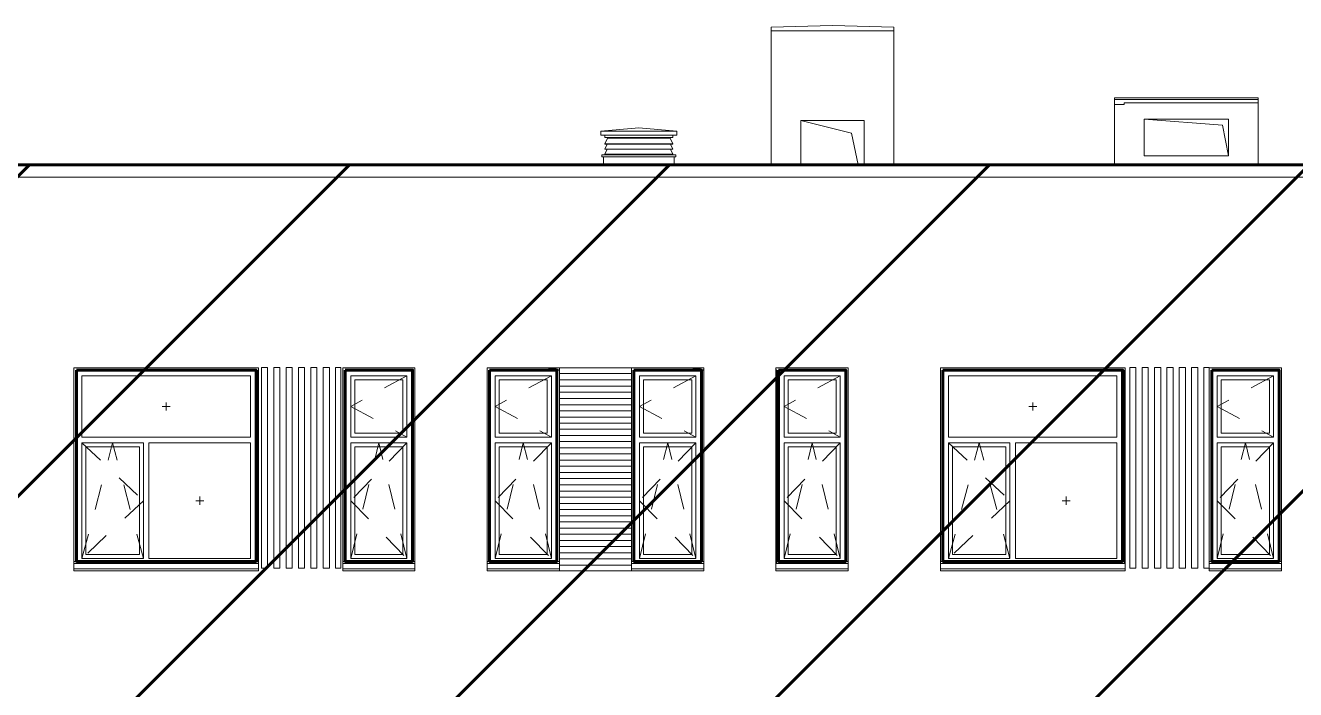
# Model space of a CAD drawing. Header units: millimetres. Extents: x 3914 to 443608, y -156176 to 78197.
# Drawn here: x 141469 to 157300, y 7387 to 15667 of the extents above; entities that cross this region are included whole.
import ezdxf

# ---------------------------------------------------------------- set-up
doc = ezdxf.new("R2010")
doc.units = ezdxf.units.MM
doc.linetypes.add('Штрих', pattern=[635, 317.5, -317.5])
for name, color, linetype, lineweight in [('0) клиннинг', 90, 'Continuous', 60), ('1) Откосы', 102, 'Continuous', 60), ('A-GENM', 7, 'Continuous', 9), ('A-GLAZ-1', 7, 'Continuous', 5), ('A-GLAZ-2', 7, 'Штрих', 5), ('A-ROOF', 7, 'Continuous', 9), ('A-WALL', 7, 'Continuous', 5), ('I-WALL', 7, 'Continuous', 5), ('S-BEAM', 7, 'Continuous', 9)]:
    doc.layers.add(name, color=color, linetype=linetype, lineweight=lineweight)

msp = doc.modelspace()

# ---------------------------------------------------------------- hatches: boundary and pattern name
at = {"layer": '0) клиннинг'}
h = msp.add_hatch(dxfattribs=at)
h.set_pattern_fill('ANSI31', color=256, scale=888)
h.paths.add_polyline_path([(164523.7, 13930), (38834, 13930), (38834, -116.1), (164523.7, -116.1)])

# ---------------------------------------------------------------- linework, layer by layer
msp.add_lwpolyline([(38834, -116.1), (164523.7, -116.1), (164523.7, 13930), (38834, 13930)], close=True, dxfattribs=at)
at = {"layer": '1) Откосы'}
for points in [[(142103.7, 11370), (144343.7, 11370), (144343.7, 8985), (142103.7, 8985)], [(145453.7, 11370), (146293.7, 11370), (146293.7, 8985), (145453.7, 8985)], [(147253.7, 11370), (148093.7, 11370), (148093.7, 8985), (147253.7, 8985)], [(149053.7, 11370), (149893.7, 11370), (149893.7, 8985), (149053.7, 8985)], [(150853.7, 11370), (151693.7, 11370), (151693.7, 8985), (150853.7, 8985)], [(152903.7, 11370), (155143.7, 11370), (155143.7, 8985), (152903.7, 8985)], [(156253.7, 11370), (157093.7, 11370), (157093.7, 8985), (156253.7, 8985)]]:
    msp.add_lwpolyline(points, close=True, dxfattribs=at)
at = {"layer": 'A-GENM'}
for p, q in [((128243.6, 13930), (164583.7, 13930)), ((128250.7, 13775.9), (164576.5, 13775.9)), ((147987.7, 11400), (147987.7, 11395)), ((148108.8, 11375), (148057.7, 11400)), ((149787.7, 11400), (149787.7, 11395)), ((149908.8, 11375), (149857.7, 11400)), ((144367.7, 11370), (144373.7, 11370)), ((144367.7, 8958.8), (144367.7, 11370)), ((147987.7, 11395), (148056.5, 11395)), ((148056.5, 11395), (148107.7, 11370)), ((148107.7, 11370), (148123.7, 11370)), ((148123.7, 11375), (148108.8, 11375)), ((149787.7, 11395), (149856.5, 11395)), ((149856.5, 11395), (149907.7, 11370)), ((149907.7, 11370), (149923.7, 11370)), ((149923.7, 11375), (149908.8, 11375)), ((150829.7, 11375), (150823.7, 11375)), ((150823.7, 11370), (150829.7, 11370)), ((150823.7, 11370), (150829.7, 11370)), ((150829.7, 11370), (150829.7, 11375)), ((150829.7, 11370), (150829.7, 8958.8)), ((155167.7, 11370), (155173.7, 11370)), ((155167.7, 8958.8), (155167.7, 11370))]:
    msp.add_line(p, q, dxfattribs=at)
at = {"layer": 'A-GLAZ-1'}
for p, q in [((151765.7, 14322), (151133.7, 14480)), ((156387, 14423.3), (155413.7, 14500)), ((156463.7, 14040), (156387, 14423.3)), ((151849.1, 13930), (151765.7, 14322)), ((142073.7, 11400), (142073.7, 8902.5)), ((144373.7, 11400), (142073.7, 11400)), ((144373.7, 8902.5), (144373.7, 11400)), ((145423.7, 11400), (145423.7, 8902.5)), ((146323.7, 11400), (145423.7, 11400)), ((146323.7, 8902.5), (146323.7, 11400)), ((147223.7, 11400), (147223.7, 8902.5)), ((148123.7, 11400), (147223.7, 11400)), ((149923.7, 11400), (149023.7, 11400)), ((149923.7, 8902.5), (149923.7, 11400)), ((150823.7, 11400), (150823.7, 8902.5)), ((151723.7, 11400), (150823.7, 11400)), ((151723.7, 8902.5), (151723.7, 11400)), ((152873.7, 11400), (152873.7, 8902.5)), ((155173.7, 11400), (152873.7, 11400)), ((155173.7, 8902.5), (155173.7, 11400)), ((157123.7, 11400), (156224.1, 11400)), ((157123.7, 8902.5), (157123.7, 11400)), ((142103.7, 11370), (142103.7, 8985)), ((144343.7, 11370), (142103.7, 11370)), ((142173.7, 10535), (142173.7, 11300)), ((142173.7, 11300), (144273.7, 11300)), ((144273.7, 11300), (144273.7, 10535)), ((144343.7, 8985), (144343.7, 11370)), ((145453.7, 8985), (145453.7, 11370)), ((145453.7, 11370), (146293.7, 11370)), ((145523.7, 11300), (145523.7, 10535)), ((145523.7, 11300), (146223.7, 11300)), ((145573.7, 11250), (145573.7, 10585)), ((145573.7, 11250), (146173.7, 11250)), ((146173.7, 10585), (146173.7, 11250)), ((146223.7, 10535), (146223.7, 11300)), ((146293.7, 11370), (146293.7, 8985)), ((147253.7, 8985), (147253.7, 11370)), ((147253.7, 11370), (148093.7, 11370)), ((147323.7, 11300), (147323.7, 10535)), ((147323.7, 11300), (148023.7, 11300)), ((147373.7, 11250), (147373.7, 10585)), ((147373.7, 11250), (147973.7, 11250)), ((147973.7, 10585), (147973.7, 11250)), ((148023.7, 10535), (148023.7, 11300)), ((148093.7, 11370), (148093.7, 8985)), ((148123.7, 11247.1), (148123.7, 11327)), ((149023.7, 11327), (149023.7, 11247.1)), ((149053.7, 8985), (149053.7, 11370)), ((149053.7, 11370), (149893.7, 11370)), ((149123.7, 11300), (149123.7, 10535)), ((149123.7, 11300), (149823.7, 11300)), ((149173.7, 11250), (149173.7, 10585)), ((149173.7, 11250), (149773.7, 11250)), ((149773.7, 10585), (149773.7, 11250)), ((149823.7, 10535), (149823.7, 11300)), ((149893.7, 11370), (149893.7, 8985)), ((150853.7, 8985), (150853.7, 11370)), ((150853.7, 11370), (151693.7, 11370)), ((150923.7, 11300), (150923.7, 10535)), ((150923.7, 11300), (151623.7, 11300)), ((150973.7, 11250), (150973.7, 10585)), ((150973.7, 11250), (151573.7, 11250)), ((151573.7, 10585), (151573.7, 11250)), ((151623.7, 10535), (151623.7, 11300)), ((151693.7, 11370), (151693.7, 8985)), ((152903.7, 11370), (152903.7, 8985)), ((155143.7, 11370), (152903.7, 11370)), ((152973.7, 10535), (152973.7, 11300)), ((152973.7, 11300), (155073.7, 11300)), ((155073.7, 11300), (155073.7, 10535)), ((155143.7, 8985), (155143.7, 11370)), ((156253.7, 8985), (156253.7, 11370)), ((156253.7, 11370), (157093.7, 11370)), ((156323.7, 11300), (156323.7, 10535)), ((156323.7, 11300), (157023.7, 11300)), ((156373.7, 11250), (156373.7, 10585)), ((156373.7, 11250), (156973.7, 11250)), ((156973.7, 10585), (156973.7, 11250)), ((157023.7, 10535), (157023.7, 11300)), ((157093.7, 11370), (157093.7, 8985)), ((148123.7, 11093.1), (148123.7, 11170.1)), ((149023.7, 11170.1), (149023.7, 11093.1)), ((148123.7, 10939.1), (148123.7, 11016.1)), ((149023.7, 11016.1), (149023.7, 10939.1)), ((148123.7, 10785.1), (148123.7, 10862.1)), ((149023.7, 10862.1), (149023.7, 10785.1)), ((148123.7, 10633.1), (148123.7, 10708.1)), ((149023.7, 10708.1), (149023.7, 10633.1)), ((142173.7, 10535), (144273.7, 10535)), ((142173.7, 9020), (142173.7, 10465)), ((142173.7, 10465), (142938.7, 10465)), ((142938.7, 10465), (142938.7, 9020)), ((143008.7, 9020), (143008.7, 10465)), ((143008.7, 10465), (144273.7, 10465)), ((144273.7, 10465), (144273.7, 9020)), ((146223.7, 10535), (145523.7, 10535)), ((145523.7, 10465), (145523.7, 9020)), ((145523.7, 10465), (146223.7, 10465)), ((145573.7, 10585), (146173.7, 10585)), ((146223.7, 9020), (146223.7, 10465)), ((148023.7, 10535), (147323.7, 10535)), ((147323.7, 10465), (147323.7, 9020)), ((147323.7, 10465), (148023.7, 10465)), ((147373.7, 10585), (147973.7, 10585)), ((148023.7, 9020), (148023.7, 10465)), ((148123.7, 10479.1), (148123.7, 10556.1)), ((149023.7, 10556.1), (149023.7, 10479.1)), ((149823.7, 10535), (149123.7, 10535)), ((149123.7, 10465), (149123.7, 9020)), ((149123.7, 10465), (149823.7, 10465)), ((149173.7, 10585), (149773.7, 10585)), ((149823.7, 9020), (149823.7, 10465)), ((151623.7, 10535), (150923.7, 10535)), ((150923.7, 10465), (150923.7, 9020)), ((150923.7, 10465), (151623.7, 10465)), ((150973.7, 10585), (151573.7, 10585)), ((151623.7, 9020), (151623.7, 10465)), ((152973.7, 10535), (155073.7, 10535)), ((152973.7, 9020), (152973.7, 10465)), ((152973.7, 10465), (153738.7, 10465)), ((153738.7, 10465), (153738.7, 9020)), ((153808.7, 9020), (153808.7, 10465)), ((153808.7, 10465), (155073.7, 10465)), ((155073.7, 10465), (155073.7, 9020)), ((157023.7, 10535), (156323.7, 10535)), ((156323.7, 10465), (156323.7, 9020)), ((156323.7, 10465), (157023.7, 10465)), ((156373.7, 10585), (156973.7, 10585)), ((157023.7, 9020), (157023.7, 10465)), ((142223.7, 10415), (142223.7, 9070)), ((142223.7, 10415), (142888.7, 10415)), ((142888.7, 9070), (142888.7, 10415)), ((145573.7, 10415), (145573.7, 9070)), ((145573.7, 10415), (146173.7, 10415)), ((146173.7, 9070), (146173.7, 10415)), ((147373.7, 10415), (147373.7, 9070)), ((147373.7, 10415), (147973.7, 10415)), ((147973.7, 9070), (147973.7, 10415)), ((148123.7, 10324.5), (148123.7, 10402.1)), ((149023.7, 10402.1), (149023.7, 10324.5)), ((149173.7, 10415), (149173.7, 9070)), ((149173.7, 10415), (149773.7, 10415)), ((149773.7, 9070), (149773.7, 10415)), ((150973.7, 10415), (150973.7, 9070)), ((150973.7, 10415), (151573.7, 10415)), ((151573.7, 9070), (151573.7, 10415)), ((153023.7, 10415), (153023.7, 9070)), ((153023.7, 10415), (153688.7, 10415)), ((153688.7, 9070), (153688.7, 10415)), ((156373.7, 10415), (156373.7, 9070)), ((156373.7, 10415), (156973.7, 10415)), ((156973.7, 9070), (156973.7, 10415)), ((148123.7, 10171.1), (148123.7, 10247.5)), ((149023.7, 10247.5), (149023.7, 10171.1)), ((148123.7, 10016.9), (148123.7, 10094.1)), ((149023.7, 10094.1), (149023.7, 10016.9)), ((148123.7, 9862.9), (148123.7, 9939.9)), ((149023.7, 9939.9), (149023.7, 9862.9)), ((148123.7, 9708.8), (148123.7, 9785.9)), ((149023.7, 9785.9), (149023.7, 9708.8)), ((148123.7, 9555), (148123.7, 9631.8)), ((149023.7, 9631.8), (149023.7, 9555)), ((148123.7, 9401.5), (148123.7, 9478)), ((149023.7, 9478), (149023.7, 9401.5)), ((148123.7, 9247), (148123.7, 9324.5)), ((149023.7, 9324.5), (149023.7, 9247)), ((142223.7, 9070), (142888.7, 9070)), ((145573.7, 9070), (146173.7, 9070)), ((147373.7, 9070), (147973.7, 9070)), ((148123.7, 9093.1), (148123.7, 9170)), ((149023.7, 9170), (149023.7, 9093.1)), ((149173.7, 9070), (149773.7, 9070)), ((150973.7, 9070), (151573.7, 9070)), ((153023.7, 9070), (153688.7, 9070)), ((156373.7, 9070), (156973.7, 9070)), ((144367.7, 8985), (142073.7, 8985)), ((144367.7, 8960), (142073.7, 8960)), ((142073.7, 8891), (142073.7, 8902.5)), ((142073.7, 8866), (142073.7, 8891)), ((142073.7, 8891), (144373.7, 8891)), ((144373.7, 8866), (142073.7, 8866)), ((142938.7, 9020), (142173.7, 9020)), ((144273.7, 9020), (143008.7, 9020)), ((144373.7, 8902.5), (144373.7, 8891)), ((144373.7, 8891), (144373.7, 8866)), ((146323.7, 8985), (145423.7, 8985)), ((146323.7, 8960), (145423.7, 8960)), ((145423.7, 8891), (145423.7, 8902.5)), ((145423.7, 8866), (145423.7, 8891)), ((145423.7, 8891), (146323.7, 8891)), ((146323.7, 8866), (145423.7, 8866)), ((145523.7, 9020), (146223.7, 9020)), ((146323.7, 8902.5), (146323.7, 8891)), ((146323.7, 8891), (146323.7, 8866)), ((148123.7, 8985), (147223.7, 8985)), ((148123.7, 8960), (147223.7, 8960)), ((147223.7, 8891), (147223.7, 8902.5)), ((147223.7, 8866), (147223.7, 8891)), ((147223.7, 8891), (148123.7, 8891)), ((148123.7, 8866), (147223.7, 8866)), ((147323.7, 9020), (148023.7, 9020)), ((148123.7, 8940.4), (148123.7, 9016.1)), ((148123.7, 8895.6), (148123.7, 8891)), ((148123.7, 8891), (148123.7, 8866)), ((149023.7, 9016.1), (149023.7, 8940.4)), ((149923.7, 8985), (149023.7, 8985)), ((149923.7, 8960), (149023.7, 8960)), ((149023.7, 8891), (149023.7, 8895.6)), ((149023.7, 8866), (149023.7, 8891)), ((149023.7, 8891), (149923.7, 8891)), ((149923.7, 8866), (149023.7, 8866)), ((149123.7, 9020), (149823.7, 9020)), ((149923.7, 8902.5), (149923.7, 8891)), ((149923.7, 8891), (149923.7, 8866)), ((150823.7, 8891), (150823.7, 8902.5)), ((150823.7, 8866), (150823.7, 8891)), ((150823.7, 8891), (151723.7, 8891)), ((151723.7, 8866), (150823.7, 8866)), ((151723.7, 8985), (150829.7, 8985)), ((151723.7, 8960), (150829.7, 8960)), ((150923.7, 9020), (151623.7, 9020)), ((151723.7, 8902.5), (151723.7, 8891)), ((151723.7, 8891), (151723.7, 8866)), ((155167.7, 8985), (152873.7, 8985)), ((155167.7, 8960), (152873.7, 8960)), ((152873.7, 8891), (152873.7, 8902.5)), ((152873.7, 8866), (152873.7, 8891)), ((152873.7, 8891), (155173.7, 8891)), ((155173.7, 8866), (152873.7, 8866)), ((153738.7, 9020), (152973.7, 9020)), ((155073.7, 9020), (153808.7, 9020)), ((155173.7, 8902.5), (155173.7, 8891)), ((155173.7, 8891), (155173.7, 8866)), ((156223.7, 8891), (156223.7, 8900)), ((156223.7, 8866), (156223.7, 8891)), ((156223.7, 8891), (157123.7, 8891)), ((157123.7, 8866), (156223.7, 8866)), ((157123.7, 8985), (156224.1, 8985)), ((157123.7, 8960), (156224.1, 8960)), ((156323.7, 9020), (157023.7, 9020)), ((157123.7, 8902.5), (157123.7, 8891)), ((157123.7, 8891), (157123.7, 8866))]:
    msp.add_line(p, q, dxfattribs=at)
at = {"layer": 'A-GLAZ-2'}
for p, q in [((146223.7, 11300), (145523.7, 10917.5)), ((148023.7, 11300), (147323.7, 10917.5)), ((149823.7, 11300), (149123.7, 10917.5)), ((151623.7, 11300), (150923.7, 10917.5)), ((157023.7, 11300), (156323.7, 10917.5)), ((143223.7, 10967.5), (143223.7, 10867.5)), ((154023.7, 10967.5), (154023.7, 10867.5)), ((143273.7, 10917.5), (143173.7, 10917.5)), ((145523.7, 10917.5), (146223.7, 10535)), ((147323.7, 10917.5), (148023.7, 10535)), ((149123.7, 10917.5), (149823.7, 10535)), ((150923.7, 10917.5), (151623.7, 10535)), ((154073.7, 10917.5), (153973.7, 10917.5)), ((156323.7, 10917.5), (157023.7, 10535)), ((142173.7, 9020), (142556.2, 10465)), ((142173.7, 10465), (142938.7, 9742.5)), ((142938.7, 9020), (142556.2, 10465)), ((145523.7, 9020), (145873.7, 10465)), ((146223.7, 10465), (145523.7, 9742.5)), ((146223.7, 9020), (145873.7, 10465)), ((147323.7, 9020), (147673.7, 10465)), ((148023.7, 10465), (147323.7, 9742.5)), ((148023.7, 9020), (147673.7, 10465)), ((149123.7, 9020), (149473.7, 10465)), ((149823.7, 10465), (149123.7, 9742.5)), ((149823.7, 9020), (149473.7, 10465)), ((150923.7, 9020), (151273.7, 10465)), ((151623.7, 10465), (150923.7, 9742.5)), ((151623.7, 9020), (151273.7, 10465)), ((152973.7, 9020), (153356.2, 10465)), ((152973.7, 10465), (153738.7, 9742.5)), ((153738.7, 9020), (153356.2, 10465)), ((156323.7, 9020), (156673.7, 10465)), ((157023.7, 10465), (156323.7, 9742.5)), ((157023.7, 9020), (156673.7, 10465)), ((142938.7, 9742.5), (142173.7, 9020)), ((143691.2, 9742.5), (143591.2, 9742.5)), ((143641.2, 9792.5), (143641.2, 9692.5)), ((145523.7, 9742.5), (146223.7, 9020)), ((147323.7, 9742.5), (148023.7, 9020)), ((149123.7, 9742.5), (149823.7, 9020)), ((150923.7, 9742.5), (151623.7, 9020)), ((153738.7, 9742.5), (152973.7, 9020)), ((154491.2, 9742.5), (154391.2, 9742.5)), ((154441.2, 9792.5), (154441.2, 9692.5)), ((156323.7, 9742.5), (157023.7, 9020))]:
    msp.add_line(p, q, dxfattribs=at)
at = {"layer": 'A-ROOF'}
for p, q in [((151528.7, 15667), (150763.7, 15644)), ((150763.7, 15600), (150763.7, 15644)), ((150763.7, 15600), (152293.7, 15600)), ((152293.7, 15644), (151528.7, 15667)), ((152293.7, 15600), (152293.7, 15644)), ((155043.7, 14763), (155043.7, 14680)), ((156833.7, 14763), (155043.7, 14763)), ((156833.7, 14744), (155043.7, 14744)), ((156833.7, 14763), (156833.7, 14700)), ((155043.7, 14680), (155163.7, 14680)), ((155163.7, 14680), (155163.7, 14700)), ((155163.7, 14700), (156833.7, 14700))]:
    msp.add_line(p, q, dxfattribs=at)
at = {"layer": 'A-WALL'}
for p, q in [((150763.7, 13930), (150763.7, 15600)), ((152293.7, 13930), (152293.7, 15600)), ((155043.7, 13930), (155043.7, 14680)), ((156833.7, 13930), (156833.7, 14700)), ((151133.7, 13930), (151133.7, 14480)), ((151133.7, 14480), (151923.7, 14480)), ((151923.7, 14480), (151923.7, 13930)), ((155413.7, 14040), (155413.7, 14500)), ((155413.7, 14500), (156463.7, 14500)), ((156463.7, 14500), (156463.7, 14040)), ((148673.7, 13930), (148673.7, 14028.1)), ((149553.7, 14028.1), (149553.7, 13930)), ((156463.7, 14040), (155413.7, 14040)), ((142073.7, 8902.5), (142073.7, 11400)), ((142073.7, 11400), (144373.7, 11400)), ((144373.7, 11400), (144373.7, 8902.5)), ((145423.7, 11400), (146323.7, 11400)), ((145423.7, 8902.5), (145423.7, 11400)), ((146323.7, 11400), (146323.7, 8902.5)), ((147223.7, 8902.5), (147223.7, 11400)), ((147223.7, 11400), (148123.7, 11400)), ((149023.7, 11400), (149923.7, 11400)), ((149923.7, 11400), (149923.7, 8902.5)), ((150823.7, 11400), (151723.7, 11400)), ((150823.7, 8902.5), (150823.7, 11400)), ((151723.7, 11400), (151723.7, 8902.5)), ((152873.7, 8902.5), (152873.7, 11400)), ((152873.7, 11400), (155173.7, 11400)), ((155173.7, 11400), (155173.7, 8902.5)), ((156224.1, 11400), (157123.7, 11400)), ((157123.7, 11400), (157123.7, 8902.5)), ((148123.7, 11327), (148123.7, 11247.1)), ((149023.7, 11247.1), (149023.7, 11327)), ((148123.7, 11170.1), (148123.7, 11093.1)), ((149023.7, 11093.1), (149023.7, 11170.1)), ((148123.7, 11016.1), (148123.7, 10939.1)), ((149023.7, 10939.1), (149023.7, 11016.1)), ((148123.7, 10862.1), (148123.7, 10785.1)), ((149023.7, 10785.1), (149023.7, 10862.1)), ((148123.7, 10708.1), (148123.7, 10633.1)), ((149023.7, 10633.1), (149023.7, 10708.1)), ((148123.7, 10556.1), (148123.7, 10479.1)), ((149023.7, 10479.1), (149023.7, 10556.1)), ((148123.7, 10402.1), (148123.7, 10324.5)), ((149023.7, 10324.5), (149023.7, 10402.1)), ((148123.7, 10247.5), (148123.7, 10171.1)), ((149023.7, 10171.1), (149023.7, 10247.5)), ((148123.7, 10094.1), (148123.7, 10016.9)), ((149023.7, 10016.9), (149023.7, 10094.1)), ((148123.7, 9939.9), (148123.7, 9862.9)), ((149023.7, 9862.9), (149023.7, 9939.9)), ((148123.7, 9785.9), (148123.7, 9708.8)), ((149023.7, 9708.8), (149023.7, 9785.9)), ((148123.7, 9631.8), (148123.7, 9555)), ((149023.7, 9555), (149023.7, 9631.8)), ((148123.7, 9478), (148123.7, 9401.5)), ((149023.7, 9401.5), (149023.7, 9478)), ((148123.7, 9324.5), (148123.7, 9247)), ((149023.7, 9247), (149023.7, 9324.5)), ((148123.7, 9170), (148123.7, 9093.1)), ((149023.7, 9093.1), (149023.7, 9170)), ((148123.7, 9016.1), (148123.7, 8940.4)), ((149023.7, 8940.4), (149023.7, 9016.1))]:
    msp.add_line(p, q, dxfattribs=at)
at = {"layer": 'I-WALL'}
for p, q in [((144486.7, 11401), (144409.7, 11401)), ((144409.7, 11401), (144409.7, 8900)), ((144486.7, 8900), (144486.7, 11401)), ((144640.7, 11401), (144563.7, 11401)), ((144563.7, 11401), (144563.7, 8900)), ((144640.7, 8900), (144640.7, 11401)), ((144794.7, 11401), (144717.7, 11401)), ((144717.7, 11401), (144717.7, 8900)), ((144794.7, 8900), (144794.7, 11401)), ((144948.7, 11401), (144871.7, 11401)), ((144871.7, 11401), (144871.7, 8900)), ((144948.7, 8900), (144948.7, 11401)), ((145102.7, 11401), (145025.7, 11401)), ((145025.7, 11401), (145025.7, 8900)), ((145102.7, 8900), (145102.7, 11401)), ((145256.7, 11401), (145179.7, 11401)), ((145179.7, 11401), (145179.7, 8900)), ((145256.7, 8900), (145256.7, 11401)), ((145400.7, 11401), (145333.7, 11401)), ((145333.7, 11401), (145333.7, 8900)), ((145400.7, 8900), (145400.7, 11401)), ((149023.7, 11400), (148123.7, 11400)), ((148123.7, 11400), (148123.7, 11327)), ((149023.7, 11327), (149023.7, 11400)), ((155310.1, 11401), (155233.1, 11401)), ((155233.1, 11401), (155233.1, 8900)), ((155310.1, 8900), (155310.1, 11401)), ((155464.1, 11401), (155387.1, 11401)), ((155387.1, 11401), (155387.1, 8900)), ((155464.1, 8900), (155464.1, 11401)), ((155618.1, 11401), (155541.1, 11401)), ((155541.1, 11401), (155541.1, 8900)), ((155618.1, 8900), (155618.1, 11401)), ((155772.1, 11401), (155695.1, 11401)), ((155695.1, 11401), (155695.1, 8900)), ((155772.1, 8900), (155772.1, 11401)), ((155926.1, 11401), (155849.1, 11401)), ((155849.1, 11401), (155849.1, 8900)), ((155926.1, 8900), (155926.1, 11401)), ((156080.1, 11401), (156003.1, 11401)), ((156003.1, 11401), (156003.1, 8900)), ((156080.1, 8900), (156080.1, 11401)), ((156224.1, 11401), (156157.1, 11401)), ((156157.1, 11401), (156157.1, 8900)), ((156224.1, 8900), (156224.1, 11401)), ((148123.7, 11327), (149023.7, 11327)), ((149023.7, 11247.1), (148123.7, 11247.1)), ((148123.7, 11247.1), (148123.7, 11170.1)), ((149023.7, 11170.1), (149023.7, 11247.1)), ((148123.7, 11170.1), (149023.7, 11170.1)), ((149023.7, 11093.1), (148123.7, 11093.1)), ((148123.7, 11093.1), (148123.7, 11016.1)), ((149023.7, 11016.1), (149023.7, 11093.1)), ((148123.7, 11016.1), (149023.7, 11016.1)), ((149023.7, 10939.1), (148123.7, 10939.1)), ((148123.7, 10939.1), (148123.7, 10862.1)), ((149023.7, 10862.1), (149023.7, 10939.1)), ((148123.7, 10862.1), (149023.7, 10862.1)), ((149023.7, 10785.1), (148123.7, 10785.1)), ((148123.7, 10785.1), (148123.7, 10708.1)), ((149023.7, 10708.1), (149023.7, 10785.1)), ((148123.7, 10708.1), (149023.7, 10708.1)), ((149023.7, 10633.1), (148123.7, 10633.1)), ((148123.7, 10633.1), (148123.7, 10556.1)), ((149023.7, 10556.1), (149023.7, 10633.1)), ((148123.7, 10556.1), (149023.7, 10556.1)), ((149023.7, 10479.1), (148123.7, 10479.1)), ((148123.7, 10479.1), (148123.7, 10402.1)), ((149023.7, 10402.1), (149023.7, 10479.1)), ((148123.7, 10402.1), (149023.7, 10402.1)), ((149023.7, 10324.5), (148123.7, 10324.5)), ((148123.7, 10324.5), (148123.7, 10247.5)), ((149023.7, 10247.5), (149023.7, 10324.5)), ((148123.7, 10247.5), (149023.7, 10247.5)), ((149023.7, 10171.1), (148123.7, 10171.1)), ((148123.7, 10171.1), (148123.7, 10094.1)), ((149023.7, 10094.1), (149023.7, 10171.1)), ((148123.7, 10094.1), (149023.7, 10094.1)), ((149023.7, 10016.9), (148123.7, 10016.9)), ((148123.7, 10016.9), (148123.7, 9939.9)), ((149023.7, 9939.9), (149023.7, 10016.9)), ((148123.7, 9939.9), (149023.7, 9939.9)), ((149023.7, 9862.9), (148123.7, 9862.9)), ((148123.7, 9862.9), (148123.7, 9785.9)), ((149023.7, 9785.9), (149023.7, 9862.9)), ((148123.7, 9785.9), (149023.7, 9785.9)), ((149023.7, 9708.8), (148123.7, 9708.8)), ((148123.7, 9708.8), (148123.7, 9631.8)), ((149023.7, 9631.8), (149023.7, 9708.8)), ((148123.7, 9631.8), (149023.7, 9631.8)), ((149023.7, 9555), (148123.7, 9555)), ((148123.7, 9555), (148123.7, 9478)), ((149023.7, 9478), (149023.7, 9555)), ((148123.7, 9478), (149023.7, 9478)), ((149023.7, 9401.5), (148123.7, 9401.5)), ((148123.7, 9401.5), (148123.7, 9324.5)), ((149023.7, 9324.5), (149023.7, 9401.5)), ((148123.7, 9324.5), (149023.7, 9324.5)), ((149023.7, 9247), (148123.7, 9247)), ((148123.7, 9247), (148123.7, 9170)), ((149023.7, 9170), (149023.7, 9247)), ((148123.7, 9170), (149023.7, 9170)), ((149023.7, 9093.1), (148123.7, 9093.1)), ((148123.7, 9093.1), (148123.7, 9016.1)), ((149023.7, 9016.1), (149023.7, 9093.1)), ((144409.7, 8900), (144486.7, 8900)), ((144563.7, 8900), (144640.7, 8900)), ((144717.7, 8900), (144794.7, 8900)), ((144871.7, 8900), (144948.7, 8900)), ((145025.7, 8900), (145102.7, 8900)), ((145179.7, 8900), (145256.7, 8900)), ((145333.7, 8900), (145400.7, 8900)), ((148123.7, 9016.1), (149023.7, 9016.1)), ((149023.7, 8940.4), (148123.7, 8940.4)), ((148123.7, 8940.4), (148123.7, 8895.6)), ((148123.7, 8866), (149023.7, 8866)), ((149023.7, 8895.6), (149023.7, 8940.4)), ((155233.1, 8900), (155310.1, 8900)), ((155387.1, 8900), (155464.1, 8900)), ((155541.1, 8900), (155618.1, 8900)), ((155695.1, 8900), (155772.1, 8900)), ((155849.1, 8900), (155926.1, 8900)), ((156003.1, 8900), (156080.1, 8900)), ((156157.1, 8900), (156224.1, 8900))]:
    msp.add_line(p, q, dxfattribs=at)
at = {"layer": 'S-BEAM'}
for p, q in [((148638.7, 14350), (149113.7, 14391.6)), ((149113.7, 14391.6), (148638.7, 14350)), ((148638.7, 14300), (148638.7, 14350)), ((148638.7, 14350), (148638.7, 14300)), ((149588.7, 14350), (148638.7, 14350)), ((149588.7, 14300), (148638.7, 14300)), ((148688.7, 14276), (148688.7, 14300)), ((148724.1, 14262.1), (148690.3, 14189.6)), ((148690.3, 14189.6), (148724.1, 14262.1)), ((148694.7, 14270), (149532.7, 14270)), ((149503.2, 14262.1), (148724.1, 14262.1)), ((149113.7, 14391.6), (149588.7, 14350)), ((149588.7, 14350), (149113.7, 14391.6)), ((149537, 14189.6), (149503.2, 14262.1)), ((149538.7, 14276), (149538.7, 14300)), ((149538.7, 14300), (149538.7, 14276)), ((149588.7, 14350), (149588.7, 14300)), ((149588.7, 14300), (149588.7, 14350)), ((148690.3, 14189.6), (148694.8, 14187.5)), ((149537, 14189.6), (148690.3, 14189.6)), ((148694.8, 14187.5), (148690.3, 14189.6)), ((148719.1, 14187.5), (148690.3, 14125.9)), ((148690.3, 14125.9), (148694.8, 14123.7)), ((149537, 14125.9), (148690.3, 14125.9)), ((148690.3, 14062.1), (148719.1, 14123.7)), ((148719.1, 14123.7), (148690.3, 14062.1)), ((148694.8, 14187.5), (149532.5, 14187.5)), ((148694.8, 14123.7), (149532.5, 14123.7)), ((149537, 14125.9), (149508.3, 14187.5)), ((149508.3, 14123.7), (149537, 14062.1)), ((149537, 14062.1), (149508.3, 14123.7)), ((149532.5, 14187.5), (149537, 14189.6)), ((149532.5, 14123.7), (149537, 14125.9)), ((148719.1, 14060), (148653.7, 14053.1)), ((148653.7, 14053.1), (149573.7, 14053.1)), ((148653.7, 14053.1), (148653.7, 14028.1)), ((148653.7, 14028.1), (149573.7, 14028.1)), ((148694.8, 14060), (148690.3, 14062.1)), ((148690.3, 14062.1), (148694.8, 14060)), ((149537, 14062.1), (148690.3, 14062.1)), ((148694.8, 14060), (149532.5, 14060)), ((149508.2, 14060), (149573.7, 14053.1)), ((149537, 14062.1), (149532.5, 14060)), ((149532.5, 14060), (149537, 14062.1)), ((149573.7, 14053.1), (149573.7, 14028.1))]:
    msp.add_line(p, q, dxfattribs=at)
at = {"layer": 'S-BEAM', "flags": 128}
for points in [[(148694.7, 14270), (148693.3, 14270.2), (148692, 14270.6), (148690.9, 14271.3), (148690, 14272.3), (148689.2, 14273.4), (148688.8, 14274.7), (148688.7, 14276)], [(149532.7, 14270), (149534, 14270.2), (149535.3, 14270.6), (149536.4, 14271.3), (149537.3, 14272.3), (149538.1, 14273.4), (149538.5, 14274.7), (149538.7, 14276)], [(149538.7, 14276), (149538.5, 14274.7), (149538.1, 14273.4), (149537.3, 14272.3), (149536.4, 14271.3), (149535.3, 14270.6), (149534, 14270.2), (149532.7, 14270)]]:
    msp.add_lwpolyline(points, dxfattribs=at)

doc.saveas('drawing.dxf')
